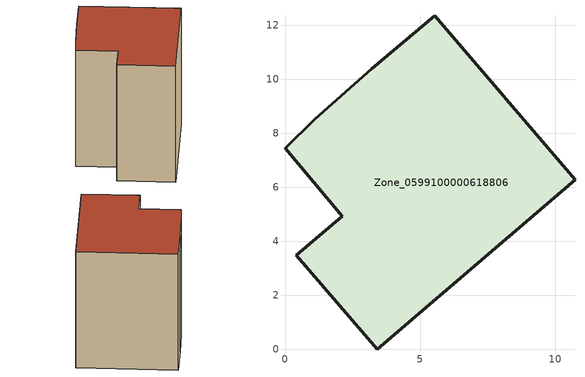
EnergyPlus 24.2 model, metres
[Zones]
Zone_0599100000618806
 floor ground (C_G): 10.73,6.28 3.41,0 0.41,3.49 2.12,4.93 0,7.45 1.11,8.52 3.22,10.38 5.55,12.36 z0
 wall outside (C_F): 3.22,10.38 1.11,8.52 0,7.45 2.12,4.93 0.41,3.49 3.41,0 10.73,6.28 5.55,12.36 3.22,10.38 z0:10.18
 roof outside (C_R): 10.73,6.28 5.55,12.36 3.22,10.38 1.11,8.52 0,7.45 2.12,4.93 0.41,3.49 3.41,0 z10.18
[BUILDING]
Pand.0599100000618806: North Axis=0; Terrain=City; Loads Convergence Tolerance Value=0.04; Temperature Convergence Tolerance Value=0.4; Solar Distribution=FullExterior; Maximum Number of Warmup Days=25; Minimum Number of Warmup Days=1
[Site:Location]
Rotterdam.The.Hague.AP_ZH_NLD Design_Conditions: Latitude=51.96; Longitude=4.45; Time Zone=1; Elevation=-4.5
[SITE:GROUNDTEMPERATURE:BUILDINGSURFACE]
18, 18, 18, 18, 18, 18, 18, 18, 18, 18, 18, 18
[MATERIAL] Thermal Absorptance=0.9; Solar Absorptance=0.7; Visible Absorptance=0.7
Name | Roughness | Thickness | Conductivity | Density | Specific Heat
G.TI.1946 | MediumSmooth | 0.15 | 1 | 540 | 1210
F.TI.1946 | Rough | 0.3 | 0.857143 | 1920 | 840
R.TI.1946 | MediumRough | 0.2 | 0.1 | 1500 | 1000
[CONSTRUCTION]
C_G: G.TI.1946
C_F: F.TI.1946
C_R: R.TI.1946
[ZONE]
Zone_0599100000618806: Type=1; Multiplier=1; Ceiling Height=Autocalculate; Volume=Autocalculate; Floor Area=autocalculate; Part of Total Floor Area=Yes
[ZONEINFILTRATION:DESIGNFLOWRATE]
Infil_Zone_0599100000618806: Zone or ZoneList or Space or SpaceList=Zone_0599100000618806; Schedule=AlwaysOn; Design Flow Rate Calculation Method=Flow/Area; Flow Rate per Floor Area=0.003; Constant Term Coefficient=1; Temperature Term Coefficient=0; Velocity Term Coefficient=0; Velocity Squared Term Coefficient=0
[HVACTEMPLATE:ZONE:IDEALLOADSAIRSYSTEM]
Zone_0599100000618806: Maximum Heating Supply Air Temperature=50; Minimum Cooling Supply Air Temperature=13; Maximum Heating Supply Air Humidity Ratio=0.0156; Minimum Cooling Supply Air Humidity Ratio=0.0077; Heating Limit=NoLimit; Cooling Limit=NoLimit; Dehumidification Control Type=ConstantSensibleHeatRatio; Cooling Sensible Heat Ratio=0.7; Dehumidification Setpoint=60; Humidification Control Type=None; Humidification Setpoint=30; Outdoor Air Method=None; Outdoor Air Flow Rate per Person=0.00944; Outdoor Air Flow Rate per Zone Floor Area=0; Outdoor Air Flow Rate per Zone=0; Demand Controlled Ventilation Type=None; Outdoor Air Economizer Type=NoEconomizer; Heat Recovery Type=None; Sensible Heat Recovery Effectiveness=0.7; Latent Heat Recovery Effectiveness=0.65
[ZONECONTROL:THERMOSTAT]
ThermostatControl_Zone_0599100000618806: Zone or ZoneList=Zone_0599100000618806; Control Type Schedule=DualSetpointControlType; Control 1=Thermostat_Zone_0599100000618806; Temperature Difference Between Cutout And Setpoint=0
[THERMOSTATSETPOINT:DUALSETPOINT]
Thermostat_Zone_0599100000618806: Heating Setpoint Temperature Schedule=HeatingSetpoint_Zone_0599100000618806; Cooling Setpoint Temperature Schedule=CoolingSetpoint_Zone_0599100000618806
[SCHEDULE:COMPACT]
HeatingSetpoint_Zone_0599100000618806: Through: 12/31, For: AllDays, Until: 24:00, 21
CoolingSetpoint_Zone_0599100000618806: Through: 12/31, For: AllDays, Until: 24:00, 24
DualSetpointControlType: Through: 12/31, For: AllDays, Until: 24:00, 4
AlwaysOn: Through: 12/31, For: AllDays, Until: 24:00, 1
